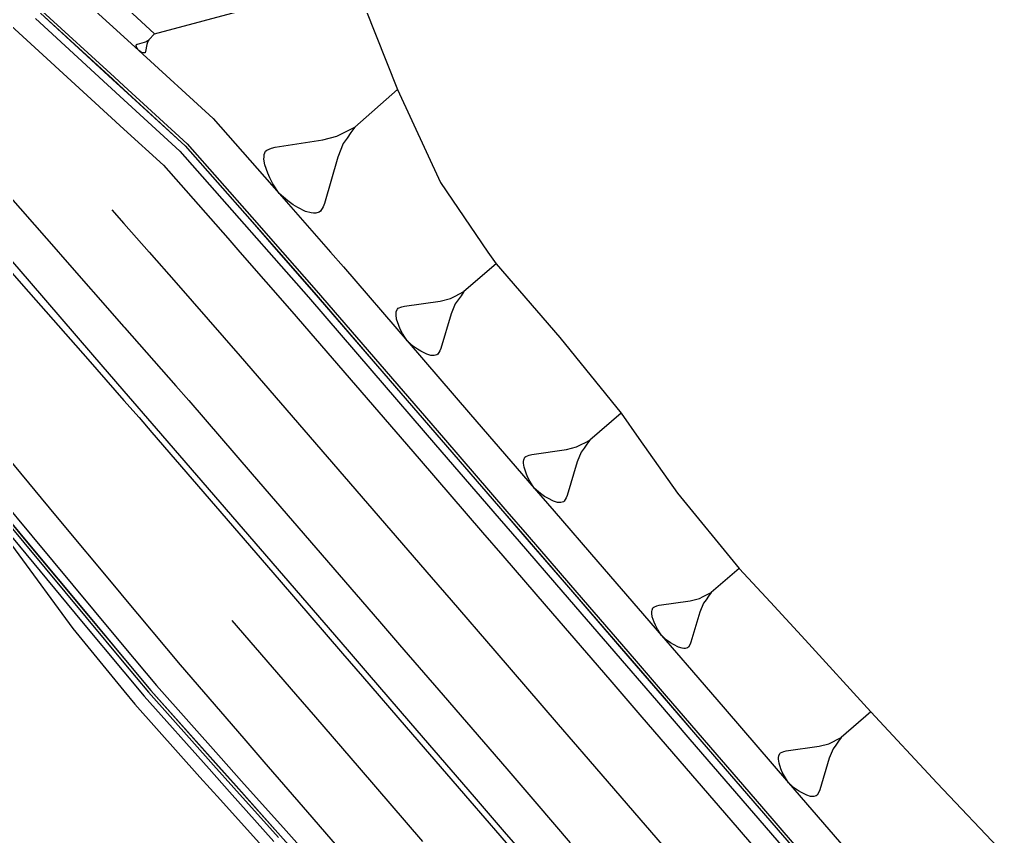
# Model space of a CAD drawing. Extents: x 383808 to 384559, y 802827 to 803490.
# Drawn here: x 383894.6 to 383945.2, y 803270 to 803311.9 of the extents above; entities that cross this region are included whole.
import ezdxf

# ---------------------------------------------------------------- set-up
doc = ezdxf.new("R2010")
doc.units = 0
doc.layers.get('0').update_dxf_attribs({"linetype": 'CONTINUOUS'})

msp = doc.modelspace()

# ---------------------------------------------------------------- linework, layer by layer
at = {"color": 7}
for p, q in [((383901.5608, 803311.2156), (383901.2751, 803310.9039)), ((383900.6288, 803310.6278), (383900.6362, 803310.6537)), ((383900.6362, 803310.6537), (383900.6444, 803310.6626)), ((383900.6444, 803310.6626), (383900.6777, 803310.6812)), ((383900.6777, 803310.6812), (383900.703, 803310.6908)), ((383900.703, 803310.6908), (383901.0495, 803310.7829)), ((383901.0495, 803310.7829), (383901.1505, 803310.8215)), ((383901.1742, 803310.6686), (383901.1126, 803310.3154)), ((383901.1505, 803310.8215), (383901.192, 803310.8489)), ((383901.2039, 803310.7725), (383901.1742, 803310.6686)), ((383901.192, 803310.8489), (383901.2336, 803310.8764)), ((383901.2277, 803310.8163), (383901.2039, 803310.7725)), ((383901.2514, 803310.8601), (383901.2277, 803310.8163)), ((383901.2336, 803310.8764), (383901.2751, 803310.9039)), ((383901.2751, 803310.9039), (383901.2514, 803310.8601)), ((383900.6295, 803310.6107), (383900.6288, 803310.6278)), ((383900.6303, 803310.5936), (383900.6295, 803310.6107)), ((383900.6406, 803310.5513), (383900.6303, 803310.5936)), ((383900.6689, 803310.4927), (383900.6406, 803310.5513)), ((383900.6874, 803310.4593), (383900.6689, 803310.4927)), ((383900.7149, 803310.4177), (383900.6874, 803310.4593)), ((383900.769, 803310.3517), (383900.7149, 803310.4177)), ((383900.8395, 803310.3035), (383900.769, 803310.3517)), ((383900.8833, 803310.2797), (383900.8395, 803310.3035)), ((383900.9182, 803310.2641), (383900.8833, 803310.2797)), ((383900.9791, 803310.2411), (383900.9182, 803310.2641)), ((383901.0221, 803310.2345), (383900.9791, 803310.2411)), ((383901.0392, 803310.2352), (383901.0221, 803310.2345)), ((383901.0562, 803310.2359), (383901.0392, 803310.2352)), ((383901.0815, 803310.2456), (383901.0562, 803310.2359)), ((383901.0896, 803310.2545), (383901.0815, 803310.2456)), ((383901.1052, 803310.2894), (383901.0896, 803310.2545)), ((383901.1126, 803310.3154), (383901.1052, 803310.2894)), ((383914.047, 803308.3548), (383911.8525, 803306.4269)), ((383910.9349, 803305.954), (383911.2407, 803306.1117)), ((383911.2407, 803306.1117), (383911.5466, 803306.2693)), ((383911.6568, 803306.1439), (383911.4611, 803305.8609)), ((383911.5466, 803306.2693), (383911.8525, 803306.4269)), ((383911.8525, 803306.4269), (383911.6568, 803306.1439)), ((383907.7641, 803305.3903), (383910.2129, 803305.7642)), ((383910.2129, 803305.7642), (383910.9349, 803305.954)), ((383911.4611, 803305.8609), (383911.2653, 803305.5778)), ((383907.2074, 803305.0124), (383907.2777, 803305.1853)), ((383907.2777, 803305.1853), (383907.3404, 803305.2403)), ((383907.3404, 803305.2403), (383907.5836, 803305.3429)), ((383907.5836, 803305.3429), (383907.7641, 803305.3903)), ((383911.2653, 803305.5778), (383910.9841, 803304.8864)), ((383907.1921, 803304.7768), (383907.1998, 803304.8946)), ((383907.232, 803304.4786), (383907.1921, 803304.7768)), ((383907.1998, 803304.8946), (383907.2074, 803305.0124)), ((383910.9841, 803304.8864), (383910.2979, 803302.5061)), ((383907.382, 803304.0549), (383907.232, 803304.4786)), ((383907.4845, 803303.8117), (383907.382, 803304.0549)), ((383907.6422, 803303.5058), (383907.4845, 803303.8117)), ((383907.9651, 803303.0118), (383907.6422, 803303.5058)), ((383908.4133, 803302.628), (383907.9651, 803303.0118)), ((383908.6964, 803302.4323), (383908.4133, 803302.628)), ((383899.3763, 803302.1778), (383900, 803301.4687)), ((383908.9243, 803302.2993), (383908.6964, 803302.4323)), ((383909.3251, 803302.0959), (383908.9243, 803302.2993)), ((383909.6158, 803302.018), (383909.3251, 803302.0959)), ((383910.0945, 803302.1053), (383910.0318, 803302.0502)), ((383910.2275, 803302.3332), (383910.0945, 803302.1053)), ((383910.2979, 803302.5061), (383910.2275, 803302.3332)), ((383909.7336, 803302.0104), (383909.6158, 803302.018)), ((383909.8513, 803302.0027), (383909.7336, 803302.0104)), ((383910.0318, 803302.0502), (383909.8513, 803302.0027)), ((383900, 803301.4687), (383901.2919, 803300)), ((383919.1101, 803299.3937), (383917.4612, 803297.9709)), ((383916.2344, 803297.4876), (383916.7739, 803297.6243)), ((383916.7739, 803297.6243), (383917.003, 803297.7399)), ((383917.003, 803297.7399), (383917.2321, 803297.8554)), ((383917.1656, 803297.5514), (383917.0178, 803297.3417)), ((383917.3134, 803297.7611), (383917.1656, 803297.5514)), ((383917.2321, 803297.8554), (383917.4612, 803297.9709)), ((383917.4612, 803297.9709), (383917.3134, 803297.7611)), ((383913.9885, 803296.9469), (383914.0421, 803297.0753)), ((383914.0421, 803297.0753), (383914.0892, 803297.116)), ((383914.0892, 803297.116), (383914.2712, 803297.1908)), ((383914.2712, 803297.1908), (383914.4061, 803297.225)), ((383914.4061, 803297.225), (383916.2344, 803297.4876)), ((383917.0178, 803297.3417), (383916.8035, 803296.828)), ((383913.9756, 803296.7714), (383913.9821, 803296.8591)), ((383914.0033, 803296.5487), (383913.9756, 803296.7714)), ((383913.9821, 803296.8591), (383913.9885, 803296.9469)), ((383914.1124, 803296.2319), (383914.0033, 803296.5487)), ((383916.8035, 803296.828), (383916.2761, 803295.0578)), ((383914.1872, 803296.0499), (383914.1124, 803296.2319)), ((383914.3027, 803295.8208), (383914.1872, 803296.0499)), ((383914.5402, 803295.4503), (383914.3027, 803295.8208)), ((383914.8719, 803295.1612), (383914.5402, 803295.4503)), ((383915.0816, 803295.0134), (383914.8719, 803295.1612)), ((383915.2507, 803294.9127), (383915.0816, 803295.0134)), ((383916.2761, 803295.0578), (383916.2226, 803294.9294)), ((383915.5482, 803294.7584), (383915.2507, 803294.9127)), ((383915.7644, 803294.6984), (383915.5482, 803294.7584)), ((383915.8521, 803294.692), (383915.7644, 803294.6984)), ((383915.9399, 803294.6855), (383915.8521, 803294.692)), ((383916.0748, 803294.7197), (383915.9399, 803294.6855)), ((383916.1219, 803294.7603), (383916.0748, 803294.7197)), ((383916.2226, 803294.9294), (383916.1219, 803294.7603)), ((383925.529, 803291.7243), (383923.9213, 803290.3369)), ((383922.7251, 803289.8657), (383923.2511, 803289.9991)), ((383923.2511, 803289.9991), (383923.4745, 803290.1117)), ((383923.4745, 803290.1117), (383923.6979, 803290.2243)), ((383923.6331, 803289.928), (383923.4889, 803289.7235)), ((383923.7772, 803290.1324), (383923.6331, 803289.928)), ((383923.6979, 803290.2243), (383923.9213, 803290.3369)), ((383923.9213, 803290.3369), (383923.7772, 803290.1324)), ((383920.5353, 803289.3386), (383920.5875, 803289.4638)), ((383920.5875, 803289.4638), (383920.6335, 803289.5034)), ((383920.6335, 803289.5034), (383920.8109, 803289.5764)), ((383920.8109, 803289.5764), (383920.9424, 803289.6097)), ((383920.9424, 803289.6097), (383922.7251, 803289.8657)), ((383923.4889, 803289.7235), (383923.28, 803289.2226)), ((383920.5227, 803289.1674), (383920.529, 803289.253)), ((383920.5497, 803288.9503), (383920.5227, 803289.1674)), ((383920.529, 803289.253), (383920.5353, 803289.3386)), ((383920.6561, 803288.6414), (383920.5497, 803288.9503)), ((383923.28, 803289.2226), (383922.7658, 803287.4967)), ((383920.729, 803288.4639), (383920.6561, 803288.6414)), ((383920.8417, 803288.2405), (383920.729, 803288.4639)), ((383921.0732, 803287.8793), (383920.8417, 803288.2405)), ((383921.3966, 803287.5974), (383921.0732, 803287.8793)), ((383921.6011, 803287.4533), (383921.3966, 803287.5974)), ((383921.766, 803287.3551), (383921.6011, 803287.4533)), ((383922.7658, 803287.4967), (383922.7136, 803287.3714)), ((383922.056, 803287.2047), (383921.766, 803287.3551)), ((383922.2668, 803287.1462), (383922.056, 803287.2047)), ((383922.3524, 803287.1399), (383922.2668, 803287.1462)), ((383922.438, 803287.1336), (383922.3524, 803287.1399)), ((383922.5695, 803287.1669), (383922.438, 803287.1336)), ((383922.6154, 803287.2066), (383922.5695, 803287.1669)), ((383922.7136, 803287.3714), (383922.6154, 803287.2066)), ((383931.5953, 803283.7506), (383930.156, 803282.5085)), ((383929.756, 803282.3069), (383929.956, 803282.4077)), ((383929.956, 803282.4077), (383930.156, 803282.5085)), ((383930.156, 803282.5085), (383930.0269, 803282.3255)), ((383927.2125, 803281.7623), (383927.3714, 803281.8277)), ((383927.3714, 803281.8277), (383927.4891, 803281.8575)), ((383927.4891, 803281.8575), (383929.0851, 803282.0867)), ((383929.0851, 803282.0867), (383929.556, 803282.2061)), ((383929.556, 803282.2061), (383929.756, 803282.3069)), ((383929.7689, 803281.9593), (383929.5819, 803281.5109)), ((383929.8979, 803282.1424), (383929.7689, 803281.9593)), ((383930.0269, 803282.3255), (383929.8979, 803282.1424)), ((383927.1134, 803281.4615), (383927.119, 803281.5381)), ((383927.1376, 803281.2672), (383927.1134, 803281.4615)), ((383927.119, 803281.5381), (383927.1247, 803281.6147)), ((383927.1247, 803281.6147), (383927.1714, 803281.7268)), ((383927.1714, 803281.7268), (383927.2125, 803281.7623)), ((383929.5819, 803281.5109), (383929.1215, 803279.9658)), ((383927.2328, 803280.9906), (383927.1376, 803281.2672)), ((383927.2981, 803280.8317), (383927.2328, 803280.9906)), ((383927.3989, 803280.6317), (383927.2981, 803280.8317)), ((383927.6062, 803280.3084), (383927.3989, 803280.6317)), ((383927.8957, 803280.056), (383927.6062, 803280.3084)), ((383928.0788, 803279.927), (383927.8957, 803280.056)), ((383928.2264, 803279.8391), (383928.0788, 803279.927)), ((383928.4861, 803279.7044), (383928.2264, 803279.8391)), ((383929.0748, 803279.8537), (383928.9869, 803279.7061)), ((383929.1215, 803279.9658), (383929.0748, 803279.8537)), ((383928.6748, 803279.652), (383928.4861, 803279.7044)), ((383928.7514, 803279.6464), (383928.6748, 803279.652)), ((383928.828, 803279.6407), (383928.7514, 803279.6464)), ((383928.9458, 803279.6706), (383928.828, 803279.6407)), ((383928.9869, 803279.7061), (383928.9458, 803279.6706)), ((383938.3572, 803276.3771), (383936.8353, 803275.0638)), ((383935.7029, 803274.6177), (383936.2009, 803274.744)), ((383936.2009, 803274.744), (383936.4123, 803274.8506)), ((383936.4123, 803274.8506), (383936.6238, 803274.9572)), ((383936.6989, 803274.8702), (383936.5624, 803274.6766)), ((383936.6238, 803274.9572), (383936.8353, 803275.0638)), ((383936.8353, 803275.0638), (383936.6989, 803274.8702)), ((383933.6795, 803274.2372), (383933.723, 803274.2748)), ((383933.723, 803274.2748), (383933.8909, 803274.3438)), ((383933.8909, 803274.3438), (383934.0154, 803274.3754)), ((383934.0154, 803274.3754), (383935.7029, 803274.6177)), ((383936.426, 803274.4831), (383936.2282, 803274.0089)), ((383936.5624, 803274.6766), (383936.426, 803274.4831)), ((383933.6181, 803273.9567), (383933.6241, 803274.0377)), ((383933.6437, 803273.7512), (383933.6181, 803273.9567)), ((383933.6241, 803274.0377), (383933.63, 803274.1187)), ((383933.63, 803274.1187), (383933.6795, 803274.2372)), ((383933.7444, 803273.4587), (383933.6437, 803273.7512)), ((383936.2282, 803274.0089), (383935.7415, 803272.3751)), ((383933.8134, 803273.2907), (383933.7444, 803273.4587)), ((383933.92, 803273.0793), (383933.8134, 803273.2907)), ((383934.1392, 803272.7374), (383933.92, 803273.0793)), ((383934.4454, 803272.4705), (383934.1392, 803272.7374)), ((383934.6389, 803272.3341), (383934.4454, 803272.4705)), ((383934.795, 803272.2412), (383934.6389, 803272.3341)), ((383935.0696, 803272.0988), (383934.795, 803272.2412)), ((383935.692, 803272.2566), (383935.5991, 803272.1005)), ((383935.7415, 803272.3751), (383935.692, 803272.2566)), ((383935.2691, 803272.0434), (383935.0696, 803272.0988)), ((383935.3501, 803272.0374), (383935.2691, 803272.0434)), ((383935.4311, 803272.0314), (383935.3501, 803272.0374)), ((383935.5556, 803272.063), (383935.4311, 803272.0314)), ((383935.5991, 803272.1005), (383935.5556, 803272.063))]:
    msp.add_line(p, q, dxfattribs=at)
at = {"color": 7, "linetype": 'CONTINUOUS'}
for points in [[(383883.5165, 803314.9091), (383886.819, 803311.1546), (383890.1215, 803307.4002), (383893.4239, 803303.6457), (383896.6308, 803300)], [(383890.8884, 803314.6661), (383894.601, 803311.2656), (383898.3135, 803307.865), (383900, 803306.3202)], [(383900, 803312.6682), (383901.5608, 803311.2156), (383911.827, 803313.9675), (383914.047, 803308.3548), (383916.2521, 803303.5768), (383918.6959, 803300)], [(383895.709, 803312.2812), (383899.4215, 803308.8806), (383900, 803308.3506)], [(383895.8069, 803312.3881), (383899.5195, 803308.9875), (383900, 803308.5472)], [(383900, 803308.5472), (383903.2526, 803305.567), (383906.5748, 803301.7913), (383908.1444, 803300)], [(383900, 803308.3506), (383903.1491, 803305.4655), (383906.4658, 803301.6956), (383907.9516, 803300)], [(383900, 803306.3202), (383902.0261, 803304.4644), (383905.3286, 803300.7099), (383905.9506, 803300)], [(383881.4144, 803300), (383881.4491, 803299.947), (383884.7928, 803296.2239), (383887.3064, 803293.6771), (383888.1318, 803292.4968), (383891.4055, 803288.7153), (383894.408, 803284.7079), (383897.3781, 803280.6736), (383900, 803277.4611)], [(383882.4298, 803300), (383885.2548, 803296.6087), (383888.4555, 803292.7664), (383891.6561, 803288.9241), (383894.8568, 803285.0818), (383898.0575, 803281.2395), (383900, 803278.9077)], [(383882.6185, 803300), (383885.3662, 803296.7015), (383888.5669, 803292.8592), (383891.7675, 803289.0169), (383894.9682, 803285.1746), (383898.1689, 803281.3323), (383900, 803279.1342)], [(383885.2277, 803300), (383886.8885, 803298.0063), (383890.0892, 803294.164), (383893.2898, 803290.3217), (383896.4905, 803286.4794), (383899.6912, 803282.6371), (383900, 803282.2664)], [(383893.3014, 803300), (383894.8337, 803298.258), (383898.1361, 803294.5036), (383900, 803292.3846)], [(383896.6308, 803300), (383896.7264, 803299.8913), (383900, 803296.1696)], [(383901.2919, 803300), (383902.6787, 803298.4234), (383905.974, 803294.6627), (383909.2405, 803290.8772), (383912.507, 803287.0917), (383915.7735, 803283.3062), (383916.8017, 803282.1147), (383919.04, 803279.5207), (383922.3065, 803275.7352), (383923.85, 803273.9465), (383925.573, 803271.9498), (383928.8395, 803268.1643)], [(383905.9506, 803300), (383908.6238, 803296.9493), (383911.8903, 803293.1638), (383915.1569, 803289.3783), (383918.4234, 803285.5928), (383919.4516, 803284.4012), (383921.6899, 803281.8073), (383924.9564, 803278.0218), (383926.4999, 803276.2331), (383928.2229, 803274.2363), (383931.4894, 803270.4508), (383934.7559, 803266.6653)], [(383907.9516, 803300), (383909.7623, 803297.9336), (383913.0298, 803294.147), (383916.2963, 803290.3615), (383919.5628, 803286.576), (383920.591, 803285.3844), (383922.8293, 803282.7905), (383926.0958, 803279.005), (383927.6393, 803277.2163), (383929.3623, 803275.2195), (383932.6288, 803271.434), (383935.8953, 803267.6485)], [(383908.1444, 803300), (383909.8717, 803298.0287), (383913.1396, 803294.2417), (383916.4061, 803290.4562), (383919.6726, 803286.6707), (383920.7008, 803285.4792), (383922.9391, 803282.8852), (383926.2056, 803279.0997), (383927.7491, 803277.311), (383929.4721, 803275.3143), (383932.7386, 803271.5288), (383936.0051, 803267.7433)], [(383918.6959, 803300), (383919.1101, 803299.3937), (383922.3809, 803295.6119), (383925.529, 803291.7243), (383926.4413, 803290.4327), (383928.4284, 803287.622), (383931.5953, 803283.7506), (383933.2002, 803282.0148), (383934.9924, 803280.0777), (383938.3572, 803276.3771), (383941.7714, 803272.7191), (383945.2159, 803269.0872)], [(383900, 803296.1696), (383900.0289, 803296.1368), (383902.6709, 803293.1332), (383903.3242, 803292.3761), (383906.5907, 803288.5907), (383909.8572, 803284.8052), (383913.1237, 803281.0197), (383914.1519, 803279.8281), (383916.3902, 803277.2342), (383919.6567, 803273.4487), (383921.2002, 803271.66), (383922.9232, 803269.6632)], [(383900, 803292.3846), (383900.7781, 803291.5), (383901.4314, 803290.7429), (383904.6979, 803286.9574), (383907.9644, 803283.1719), (383911.2309, 803279.3864), (383912.2591, 803278.1949), (383914.4974, 803275.6009), (383917.7639, 803271.8154), (383919.3074, 803270.0267), (383921.0304, 803268.0299)], [(383900, 803282.2664), (383902.8919, 803278.7948), (383906.1584, 803275.0093), (383907.1866, 803273.8177), (383909.4249, 803271.2238), (383912.6914, 803267.4383)], [(383905.5417, 803281.0813), (383908.8082, 803277.2959), (383909.8364, 803276.1043), (383912.0747, 803273.5104), (383915.3412, 803269.7249)], [(383900, 803279.1342), (383901.3738, 803277.485), (383904.7077, 803273.7491), (383905.7558, 803272.5746), (383908.0373, 803270.018), (383911.3669, 803266.287)], [(383900, 803278.9077), (383901.264, 803277.3903), (383904.5995, 803273.6525), (383905.6476, 803272.4781), (383907.9291, 803269.9215)], [(383900, 803277.4611), (383900.556, 803276.7799), (383903.8929, 803273.0219), (383904.9529, 803271.8581), (383907.2561, 803269.3209)]]:
    msp.add_lwpolyline(points, dxfattribs=at)
at = {"color": 1, "linetype": 'CONTINUOUS'}
for points in [[(383897.0565, 803313.7523), (383900, 803311.0561)], [(383895.7056, 803312.2775), (383899.4182, 803308.8769), (383900, 803308.3438)], [(383900, 803311.0561), (383900.769, 803310.3517), (383904.5741, 803306.8617), (383907.9651, 803303.0118), (383910.6041, 803300)], [(383900, 803308.3438), (383903.1455, 803305.462), (383906.4621, 803301.6923), (383907.945, 803300)], [(383882.0394, 803300), (383885.0243, 803296.4167), (383888.225, 803292.5744), (383891.4256, 803288.7321), (383894.6263, 803284.8898), (383897.827, 803281.0475), (383900, 803278.439)], [(383882.625, 803300), (383885.37, 803296.7047), (383888.5707, 803292.8624), (383891.7714, 803289.0201), (383894.9721, 803285.1778), (383898.1727, 803281.3355), (383900, 803279.142)], [(383907.945, 803300), (383909.7585, 803297.9303), (383913.026, 803294.1437), (383916.2925, 803290.3582), (383919.559, 803286.5727), (383920.5872, 803285.3812), (383922.8255, 803282.7872), (383926.092, 803279.0018), (383927.6355, 803277.213), (383929.3585, 803275.2163), (383932.625, 803271.4308), (383935.8915, 803267.6453)], [(383910.6041, 803300), (383911.2678, 803299.2426), (383914.5402, 803295.4503), (383917.8067, 803291.6648), (383921.0732, 803287.8793), (383922.1014, 803286.6878), (383924.3397, 803284.0938), (383927.6062, 803280.3084), (383929.1497, 803278.5196), (383930.8727, 803276.5229), (383934.1392, 803272.7374), (383937.4057, 803268.9519)], [(383900, 803279.142), (383901.3776, 803277.4883), (383904.7114, 803273.7524), (383905.7595, 803272.5779), (383908.041, 803270.0213), (383911.3706, 803266.2903)], [(383900, 803278.439), (383901.0368, 803277.1944), (383904.3757, 803273.4528), (383905.4238, 803272.2783), (383907.7053, 803269.7217)]]:
    msp.add_lwpolyline(points, dxfattribs=at)
at = {"color": 2, "linetype": 'CONTINUOUS'}
for points in [[(383895.4489, 803311.9973), (383899.1615, 803308.5967), (383900, 803307.8286)], [(383900, 803307.8286), (383902.874, 803305.1961), (383906.1765, 803301.4416), (383907.4397, 803300)], [(383883.1196, 803300), (383885.662, 803296.9479), (383888.8627, 803293.1056), (383892.0634, 803289.2633), (383895.264, 803285.421), (383898.4647, 803281.5787), (383900, 803279.7357)], [(383907.4397, 803300), (383909.4718, 803297.681), (383912.7383, 803293.8955), (383916.0048, 803290.11), (383919.2713, 803286.3245), (383920.2995, 803285.1329), (383922.5378, 803282.539), (383925.8043, 803278.7535), (383927.3478, 803276.9648), (383929.0708, 803274.968), (383932.3373, 803271.1825), (383935.6038, 803267.397)], [(383900, 803279.7357), (383901.6654, 803277.7364), (383904.995, 803274.0054), (383906.043, 803272.831), (383908.3246, 803270.2743), (383911.6542, 803266.5433)]]:
    msp.add_lwpolyline(points, dxfattribs=at)
at = {"color": 3, "linetype": 'CONTINUOUS'}
for points in [[(383893.8397, 803300), (383895.1255, 803298.5099), (383898.392, 803294.7244), (383900, 803292.8609)], [(383900, 803292.8609), (383901.6585, 803290.9389), (383904.925, 803287.1534), (383908.1916, 803283.3679), (383911.4581, 803279.5824), (383912.4863, 803278.3908), (383914.7246, 803275.7969), (383917.9911, 803272.0114), (383919.5346, 803270.2227), (383921.2576, 803268.2259)]]:
    msp.add_lwpolyline(points, dxfattribs=at)

doc.saveas('drawing.dxf')
